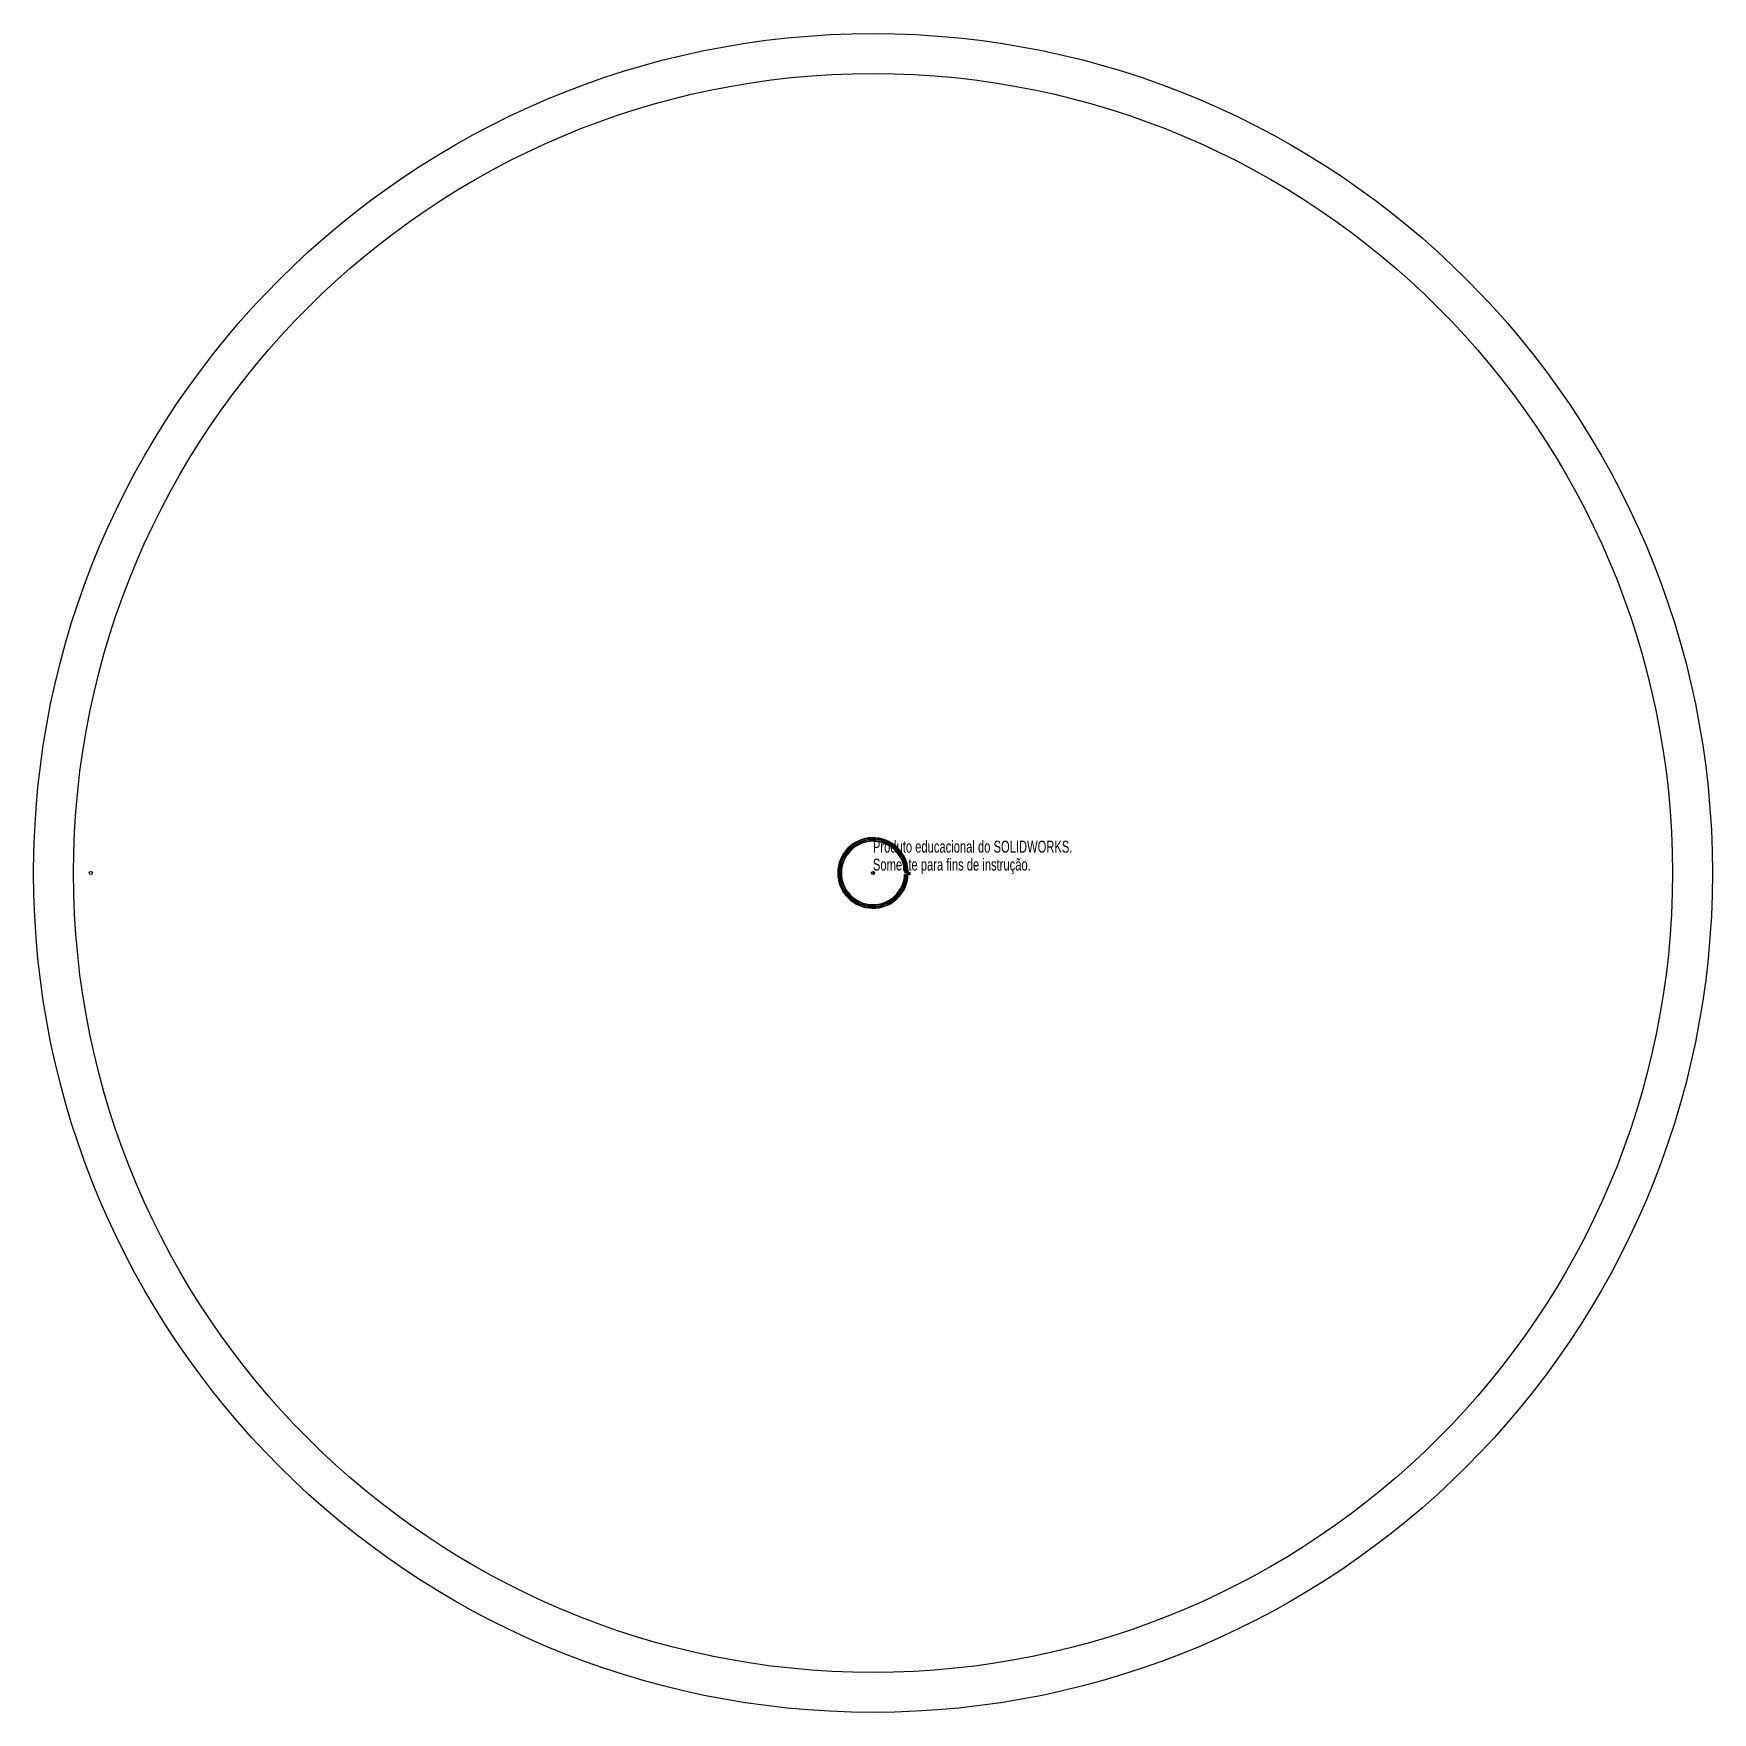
# Model space of a CAD drawing. Header units: millimetres. Extents: x -1050 to 1050, y -1049 to 1051.
import ezdxf

# ---------------------------------------------------------------- set-up
doc = ezdxf.new("R2010")
doc.units = ezdxf.units.MM
doc.header["$PDSIZE"] = -1
doc.layers.add('SLD-0', color=179, linetype='Continuous')
doc.styles.add('SLDTEXTSTYLE0', font='TXT', dxfattribs={"width": 0.7})

msp = doc.modelspace()

# ---------------------------------------------------------------- linework, layer by layer
at = {"layer": 'SLD-0'}
for p, q in [((39.6, 3), (39.6, 2.5)), ((39.6, 2.5), (42.2, 2.5)), ((41.7, 3), (40.2, 3)), ((46.4, 1.8), (41.7, 1.8)), ((41.7, 1.8), (41.7, -0.5)), ((42.2, 2.5), (42.2, 3)), ((42.2, -0.5), (42.2, 1.3)), ((42.2, 1.3), (46.4, 1.3)), ((43.7, 3), (44.2, 3)), ((43.7, -0.5), (43.7, 0.1)), ((43.7, 0.1), (46.4, 0.1)), ((46.4, 1.3), (46.4, 1.8)), ((46.4, 0.1), (46.4, -0.5)), ((40.2, -0.5), (39.6, -0.5)), ((46.4, -0.5), (44.2, -0.5))]:
    msp.add_line(p, q, dxfattribs=at)
for centre, radius in [((0.1, 1.3), 1050), ((0.1, 1.3), 1000), ((-978.3, 1.3), 2), ((0.1, 1.3), 2)]:
    msp.add_circle(centre, radius, dxfattribs=at)
for radius, start, end in [(44.1, 2.283, 357.7415), (43.6, 2.3199, 357.7051), (42.1, 2.3709, 357.622), (41.6, 2.3989, 357.5982), (40.1, 2.4892, 357.5018), (39.6, 2.5218, 357.4648)]:
    msp.add_arc((0.1, 1.3), radius, start, end, dxfattribs=at)
msp.add_point((0.1, 1.3), dxfattribs=at)

# ---------------------------------------------------------------- texts
at = {"color": 7, "linetype": 'Continuous', "char_height": 14.94, "attachment_point": 1, "style": 'SLDTEXTSTYLE0'}
for s, insert in [('Produto educacional do SOLIDWORKS.', (0, 41.7)), ('Somente para fins de instrução.', (0, 19.3))]:
    msp.add_mtext(s, dxfattribs=dict(at, insert=insert))

doc.saveas('drawing.dxf')
